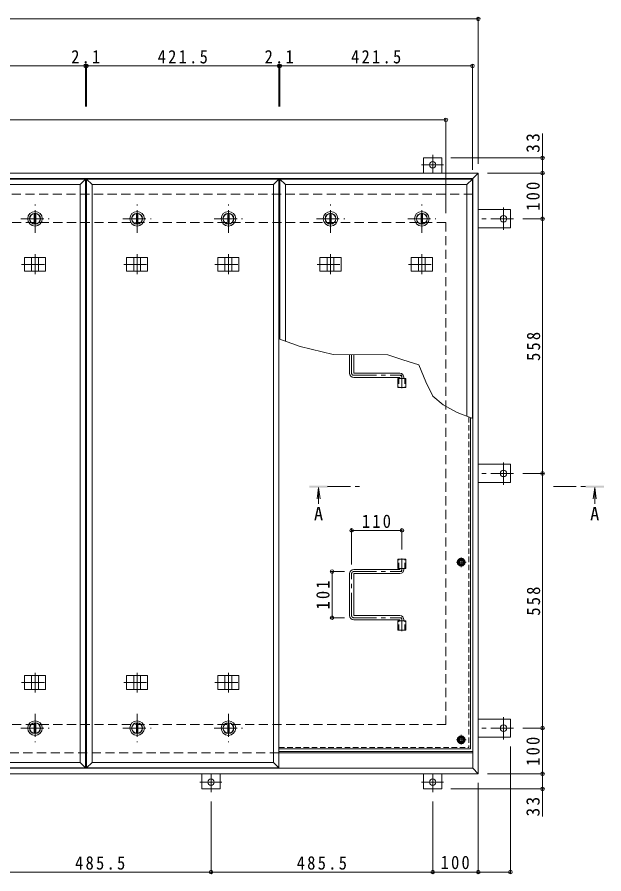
# Model space of a CAD drawing. Units: millimetres at full size, sheet at 1:10. Extents: x -2685 to 2799, y -1962 to 1857.
# Drawn here: x -1273 to 12, y -396 to 1481 of the extents above; entities that cross this region are included whole.
import ezdxf
from ezdxf.enums import TextEntityAlignment as Align

# ---------------------------------------------------------------- set-up
doc = ezdxf.new("R2010")
doc.units = ezdxf.units.MM
doc.header["$LTSCALE"] = 10
doc.header["$PDMODE"] = 32
doc.header["$PDSIZE"] = 8
for name, pattern in [('CHAIN1', [8, 5, -1, 1, -1]), ('DASHED1', [1.8, 1.2, -0.6]), ('DASHED2', [3, 2, -1])]:
    doc.linetypes.add(name, pattern=pattern)
for name, color, linetype, lineweight in [('0-1_躯体', 2, 'DASHED2', 9), ('0-2_仕上', 4, 'Continuous', 9), ('0-3_建具', 4, 'Continuous', 9), ('0-5_寸法', 7, 'Continuous', 9), ('0-6_ハッチ', 6, 'Continuous', 9), ('0-7', 5, 'Continuous', 5), ('0-A', 3, 'CHAIN1', 9), ('0-B', 2, 'Continuous', 9), ('0-C', 2, 'Continuous', 9), ('0-E', 3, 'Continuous', 9), ('0-F', 7, 'Continuous', 9)]:
    doc.layers.add(name, color=color, linetype=linetype, lineweight=lineweight)
doc.styles.add('ＭＳ ゴシック', font='')
doc.styles.get('ＭＳ ゴシック').set_extended_font_data('MS Gothic')

msp = doc.modelspace()

# ---------------------------------------------------------------- linework, layer by layer
at = {"layer": '0-1_躯体'}
for p, q in [((-274.54, 1092.92), (-2392.54, 1092.92)), ((-2333.54, 1030.92), (-333.54, 1030.92)), ((-333.54, -69.08), (-333.54, 1030.92)), ((-2333.54, -69.08), (-333.54, -69.08)), ((-699.17, -131.08), (-2392.54, -131.08))]:
    msp.add_line(p, q, dxfattribs=at)
at = {"layer": '0-1_躯体', "linetype": 'Continuous'}
msp.add_line((-274.54, -131.08), (-699.17, -131.08), dxfattribs=at)
at = {"layer": '0-2_仕上'}
for p, q in [((-1134.79, -152.08), (-1134.79, 1113.92)), ((-1122.79, -164.08), (-1122.79, 1125.92)), ((-1120.67, -164.08), (-1120.67, 1125.92)), ((-1108.67, -152.08), (-1108.67, 1113.92)), ((-711.17, -152.08), (-711.17, 1113.92)), ((-699.17, -164.08), (-699.17, 1125.92)), ((-697.04, 775.17), (-697.04, 1125.92)), ((-685.04, 770.84), (-685.04, 1113.92)), ((-287.54, 606.34), (-287.54, 1113.92)), ((-275.54, 601.69), (-275.54, 1125.92)), ((-612.54, 450.09), (-615.81, 425.3)), ((-612.54, 450.09), (-612.54, 414.48)), ((-612.54, 450.09), (-609.28, 425.3)), ((-7.6, 450.09), (-10.86, 425.3)), ((-7.6, 450.09), (-4.33, 425.3)), ((-7.6, 450.09), (-7.6, 414.48))]:
    msp.add_line(p, q, dxfattribs=at)
at = {"layer": '0-2_仕上', "color": 3}
for p, q in [((-438.69, 688.92), (-438.69, 668.92)), ((-438.69, 688.92), (-421.39, 688.92)), ((-421.39, 688.92), (-421.39, 668.92)), ((-438.69, 668.92), (-421.39, 668.92)), ((-438.69, 272.92), (-438.69, 292.92)), ((-438.69, 292.92), (-421.39, 292.92)), ((-421.39, 272.92), (-421.39, 292.92)), ((-438.69, 272.92), (-421.39, 272.92)), ((-438.69, 137.92), (-438.69, 157.92)), ((-438.69, 157.92), (-421.39, 157.92)), ((-421.39, 137.92), (-421.39, 157.92)), ((-438.69, 137.92), (-421.39, 137.92))]:
    msp.add_line(p, q, dxfattribs=at)
at = {"layer": '0-2_仕上', "color": 3, "linetype": 'DASHED1'}
for p, q in [((-436.39, 688.92), (-436.39, 668.92)), ((-423.69, 688.92), (-423.69, 668.92)), ((-436.39, 272.92), (-436.39, 292.92)), ((-423.69, 272.92), (-423.69, 292.92)), ((-436.39, 137.92), (-436.39, 157.92)), ((-423.69, 137.92), (-423.69, 157.92))]:
    msp.add_line(p, q, dxfattribs=at)
at = {"layer": '0-2_仕上', "linetype": 'CHAIN1'}
for p, q in [((-592.54, 452.09), (-519.21, 452.09)), ((-98.1, 452.09), (-27.6, 452.09))]:
    msp.add_line(p, q, dxfattribs=at)
at = {"layer": '0-2_仕上'}
for points in [[(-1532.29, 1113.92), (-1544.29, 1125.92), (-1122.79, 1125.92)], [(-1532.29, 1113.92), (-1134.79, 1113.92), (-1122.79, 1125.92)], [(-1108.67, 1113.92), (-1120.67, 1125.92), (-699.17, 1125.92)], [(-1108.67, 1113.92), (-711.17, 1113.92), (-699.17, 1125.92)], [(-685.04, 1113.92), (-697.04, 1125.92), (-275.54, 1125.92)], [(-685.04, 1113.92), (-287.54, 1113.92), (-275.54, 1125.92)], [(-1532.29, -152.08), (-1544.29, -164.08), (-1122.79, -164.08)], [(-1532.29, -152.08), (-1134.79, -152.08), (-1122.79, -164.08)], [(-1108.67, -152.08), (-1120.67, -164.08), (-699.17, -164.08)], [(-1108.67, -152.08), (-711.17, -152.08), (-699.17, -164.08)]]:
    msp.add_lwpolyline(points, dxfattribs=at)
for points in [[(-632.54, 450.09), (-632.54, 454.09), (-592.54, 450.09), (-592.54, 454.09)], [(-27.6, 450.09), (-27.6, 454.09), (12.4, 450.09), (12.4, 454.09)]]:
    msp.add_solid(points, dxfattribs=at)
at = {"layer": '0-3_建具', "color": 2}
for p, q in [((-262.54, 1138.92), (-2404.54, 1138.92)), ((-274.54, 1126.92), (-2392.54, 1126.92)), ((-262.54, 1138.92), (-274.54, 1126.92)), ((-274.54, -165.08), (-274.54, 1126.92)), ((-262.54, -177.08), (-262.54, 1138.92)), ((-274.54, -131.08), (-699.17, -131.08)), ((-274.54, -165.08), (-2392.54, -165.08)), ((-262.54, -177.08), (-274.54, -165.08)), ((-262.54, -177.08), (-2404.54, -177.08))]:
    msp.add_line(p, q, dxfattribs=at)
at = {"layer": '0-3_建具', "linetype": 'CHAIN1'}
for p, q in [((-1233.54, 961.04), (-1233.54, 917.8)), ((-1009.92, 961.04), (-1009.92, 917.8)), ((-809.92, 961.04), (-809.92, 917.8)), ((-586.29, 961.04), (-586.29, 917.8)), ((-386.29, 961.04), (-386.29, 917.8)), ((-1262.95, 938.92), (-1204.13, 938.92)), ((-1039.33, 938.92), (-980.51, 938.92)), ((-839.33, 938.92), (-780.51, 938.92)), ((-615.7, 938.92), (-556.88, 938.92)), ((-415.7, 938.92), (-356.88, 938.92)), ((-1233.54, 0.81), (-1233.54, 44.04)), ((-1009.92, 0.81), (-1009.92, 44.04)), ((-809.92, 0.81), (-809.92, 44.04)), ((-1262.95, 22.92), (-1204.13, 22.92)), ((-1039.33, 22.92), (-980.51, 22.92)), ((-839.33, 22.92), (-780.51, 22.92))]:
    msp.add_line(p, q, dxfattribs=at)
at = {"layer": '0-3_建具'}
for p, q in [((-1256.63, 953.92), (-1256.63, 923.92)), ((-1256.63, 953.92), (-1210.46, 953.92)), ((-1241.04, 953.92), (-1241.04, 923.92)), ((-1226.04, 953.92), (-1226.04, 923.92)), ((-1210.46, 953.92), (-1210.46, 923.92)), ((-1033.01, 953.92), (-1033.01, 923.92)), ((-1033.01, 953.92), (-986.83, 953.92)), ((-1017.42, 953.92), (-1017.42, 923.92)), ((-1002.42, 953.92), (-1002.42, 923.92)), ((-986.83, 953.92), (-986.83, 923.92)), ((-833.01, 953.92), (-833.01, 923.92)), ((-833.01, 953.92), (-786.83, 953.92)), ((-817.42, 953.92), (-817.42, 923.92)), ((-802.42, 953.92), (-802.42, 923.92)), ((-786.83, 953.92), (-786.83, 923.92)), ((-609.38, 953.92), (-609.38, 923.92)), ((-609.38, 953.92), (-563.21, 953.92)), ((-593.79, 953.92), (-593.79, 923.92)), ((-578.79, 953.92), (-578.79, 923.92)), ((-563.21, 953.92), (-563.21, 923.92)), ((-409.38, 953.92), (-409.38, 923.92)), ((-409.38, 953.92), (-363.21, 953.92)), ((-393.79, 953.92), (-393.79, 923.92)), ((-378.79, 953.92), (-378.79, 923.92)), ((-363.21, 953.92), (-363.21, 923.92)), ((-1256.63, 923.92), (-1210.46, 923.92)), ((-1033.01, 923.92), (-986.83, 923.92)), ((-833.01, 923.92), (-786.83, 923.92)), ((-609.38, 923.92), (-563.21, 923.92)), ((-409.38, 923.92), (-363.21, 923.92)), ((-1256.63, 7.92), (-1256.63, 37.92)), ((-1256.63, 37.92), (-1210.46, 37.92)), ((-1241.04, 7.92), (-1241.04, 37.92)), ((-1226.04, 7.92), (-1226.04, 37.92)), ((-1210.46, 7.92), (-1210.46, 37.92)), ((-1033.01, 7.92), (-1033.01, 37.92)), ((-1033.01, 37.92), (-986.83, 37.92)), ((-1017.42, 7.92), (-1017.42, 37.92)), ((-1002.42, 7.92), (-1002.42, 37.92)), ((-986.83, 7.92), (-986.83, 37.92)), ((-833.01, 7.92), (-833.01, 37.92)), ((-833.01, 37.92), (-786.83, 37.92)), ((-817.42, 7.92), (-817.42, 37.92)), ((-802.42, 7.92), (-802.42, 37.92)), ((-786.83, 7.92), (-786.83, 37.92)), ((-1256.63, 7.92), (-1210.46, 7.92)), ((-1033.01, 7.92), (-986.83, 7.92)), ((-833.01, 7.92), (-786.83, 7.92))]:
    msp.add_line(p, q, dxfattribs=at)
at = {"layer": '0-5_寸法'}
for p, q in [((-121.82, 1172.12), (-121.82, 1225.88)), ((-652.65, 759.15), (-699.17, 775.93)), ((-121.82, -210.28), (-121.82, -270.62))]:
    msp.add_line(p, q, dxfattribs=at)
msp.add_lwpolyline([(-274.54, 601.31), (-309.09, 614.68), (-339.32, 631.1), (-361.89, 650.34), (-377.24, 681.79), (-393.06, 719.25), (-428.02, 729.94), (-460.58, 740.74), (-580.73, 741.46), (-652.65, 759.15)], dxfattribs=at)
at = {"layer": '0-6_ハッチ'}
for p, q in [((-544.54, 741.25), (-544.54, 700.42)), ((-535.54, 741.19), (-535.54, 701.42)), ((-534.54, 700.42), (-434.54, 700.42)), ((-435.54, 691.42), (-535.54, 691.42)), ((-434.54, 690.42), (-434.54, 688.92)), ((-425.54, 691.42), (-425.54, 688.92)), ((-435.54, 270.42), (-535.54, 270.42)), ((-434.54, 271.42), (-434.54, 272.92)), ((-425.54, 270.42), (-425.54, 272.92)), ((-544.54, 169.42), (-544.54, 261.42)), ((-535.54, 170.42), (-535.54, 260.42)), ((-534.54, 261.42), (-434.54, 261.42)), ((-534.54, 169.42), (-434.54, 169.42)), ((-435.54, 160.42), (-535.54, 160.42)), ((-434.54, 159.42), (-434.54, 157.92)), ((-425.54, 160.42), (-425.54, 157.92)), ((-699.17, -128.08), (-274.54, -128.08)), ((-699.17, -131.08), (-274.54, -131.08))]:
    msp.add_line(p, q, dxfattribs=at)
at = {"layer": '0-6_ハッチ', "linetype": 'CHAIN1'}
for p, q in [((-540.04, 741.22), (-540.04, 700.43)), ((-535.53, 695.92), (-430.04, 695.92)), ((-430.04, 667.54), (-430.04, 695.92)), ((-430.04, 294.3), (-430.04, 265.92)), ((-535.53, 265.92), (-430.04, 265.92)), ((-540.04, 169.43), (-540.04, 261.41)), ((-535.53, 164.92), (-430.04, 164.92)), ((-430.04, 135.04), (-430.04, 164.92))]:
    msp.add_line(p, q, dxfattribs=at)
at = {"layer": '0-6_ハッチ'}
for centre, radius, start, end in [((-535.54, 700.42), 9, 180, 270), ((-534.54, 701.42), 1, 180, 270), ((-434.54, 691.42), 9, 0, 90), ((-435.54, 690.42), 1, 0, 90), ((-535.54, 261.42), 9, 90, 180), ((-435.54, 271.42), 1, 270, 0), ((-434.54, 270.42), 9, 270, 0), ((-534.54, 260.42), 1, 90, 180), ((-535.54, 169.42), 9, 180, 270), ((-534.54, 170.42), 1, 180, 270), ((-434.54, 160.42), 9, 0, 90), ((-435.54, 159.42), 1, 0, 90)]:
    msp.add_arc(centre, radius, start, end, dxfattribs=at)
at = {"layer": '0-6_ハッチ', "linetype": 'CHAIN1'}
for centre, radius, start, end in [((-535.53, 700.43), 4.51, 180, 270), ((-434.54, 691.42), 4.5, 360, 89.70431), ((-535.53, 261.41), 4.51, 90, 180), ((-434.54, 270.42), 4.5, 270.29569, 0), ((-535.53, 169.43), 4.51, 180, 270), ((-434.54, 160.42), 4.5, 0, 89.70431)]:
    msp.add_arc(centre, radius, start, end, dxfattribs=at)
at = {"layer": '0-7'}
for centre, radius in [((-300.04, 286.42), 5), ((-300.04, 286.42), 4.19), ((-300.04, -102.58), 5), ((-300.04, -102.58), 4.19)]:
    msp.add_circle(centre, radius, dxfattribs=at)
at = {"layer": '0-A', "linetype": 'DASHED1'}
for p in [(-283.24, 604.68), (-699.17, -119.38)]:
    msp.add_line(p, (-283.24, -119.38), dxfattribs=at)
at = {"layer": '0-A', "linetype": 'Continuous'}
for q in [(-280.04, 603.44), (-699.17, -122.58)]:
    msp.add_line((-280.04, -122.58), q, dxfattribs=at)
at = {"layer": '0-A'}
for p, q in [((-289.36, 286.42), (-310.72, 286.42)), ((-300.04, 275.74), (-300.04, 297.1)), ((-300.04, -113.26), (-300.04, -91.9)), ((-289.36, -102.58), (-310.72, -102.58))]:
    msp.add_line(p, q, dxfattribs=at)
at = {"layer": '0-B'}
for p, q in [((-307.54, 286.42), (-303.79, 292.92)), ((-303.79, 292.92), (-296.3, 292.92)), ((-292.54, 286.42), (-296.3, 292.92)), ((-292.54, 286.42), (-296.3, 279.92)), ((-307.54, -102.58), (-303.79, -96.08)), ((-303.79, -96.08), (-296.3, -96.08)), ((-292.54, -102.58), (-296.3, -96.08)), ((-292.54, -102.58), (-296.3, -109.08))]:
    msp.add_line(p, q, dxfattribs=at)
for points in [[(-307.54, 286.42), (-303.79, 279.92), (-296.3, 279.92)], [(-307.54, -102.58), (-303.79, -109.08), (-296.3, -109.08)]]:
    msp.add_lwpolyline(points, dxfattribs=at)
for centre, radius in [((-300.04, 286.42), 8.5), ((-300.04, 286.42), 6.5), ((-300.04, -102.58), 8.5), ((-300.04, -102.58), 6.5)]:
    msp.add_circle(centre, radius, dxfattribs=at)
at = {"layer": '0-C', "linetype": 'CHAIN1'}
for p, q in [((-1233.54, 1007.92), (-1233.54, 1069.92)), ((-1009.92, 1007.92), (-1009.92, 1069.92)), ((-809.92, 1007.92), (-809.92, 1069.92)), ((-586.29, 1007.92), (-586.29, 1069.92)), ((-386.29, 1007.92), (-386.29, 1069.92)), ((-1264.54, 1038.92), (-1202.54, 1038.92)), ((-1040.92, 1038.92), (-978.92, 1038.92)), ((-840.92, 1038.92), (-778.92, 1038.92)), ((-617.29, 1038.92), (-555.29, 1038.92)), ((-417.29, 1038.92), (-355.29, 1038.92)), ((-1233.54, -46.08), (-1233.54, -108.08)), ((-1009.92, -46.08), (-1009.92, -108.08)), ((-809.92, -46.08), (-809.92, -108.08)), ((-1264.54, -77.08), (-1202.54, -77.08)), ((-1040.92, -77.08), (-978.92, -77.08)), ((-840.92, -77.08), (-778.92, -77.08))]:
    msp.add_line(p, q, dxfattribs=at)
at = {"layer": '0-C'}
for p, q in [((-1235.04, 1050.33), (-1235.04, 1027.52)), ((-1232.04, 1050.33), (-1232.04, 1027.52)), ((-1011.42, 1050.33), (-1011.42, 1027.52)), ((-1008.42, 1050.33), (-1008.42, 1027.52)), ((-811.42, 1050.33), (-811.42, 1027.52)), ((-808.42, 1050.33), (-808.42, 1027.52)), ((-587.79, 1050.33), (-587.79, 1027.52)), ((-584.79, 1050.33), (-584.79, 1027.52)), ((-387.79, 1050.33), (-387.79, 1027.52)), ((-384.79, 1050.33), (-384.79, 1027.52)), ((-1235.04, -88.48), (-1235.04, -65.67)), ((-1232.04, -88.48), (-1232.04, -65.67)), ((-1011.42, -88.48), (-1011.42, -65.67)), ((-1008.42, -88.48), (-1008.42, -65.67)), ((-811.42, -88.48), (-811.42, -65.67)), ((-808.42, -88.48), (-808.42, -65.67))]:
    msp.add_line(p, q, dxfattribs=at)
for centre, radius in [((-1233.54, 1038.92), 16), ((-1009.92, 1038.92), 16), ((-809.92, 1038.92), 16), ((-586.29, 1038.92), 16), ((-386.29, 1038.92), 16), ((-1233.54, 1038.92), 12), ((-1233.54, 1038.92), 11.5), ((-1009.92, 1038.92), 12), ((-1009.92, 1038.92), 11.5), ((-809.92, 1038.92), 12), ((-809.92, 1038.92), 11.5), ((-586.29, 1038.92), 12), ((-586.29, 1038.92), 11.5), ((-386.29, 1038.92), 12), ((-386.29, 1038.92), 11.5), ((-1233.54, -77.08), 16), ((-1233.54, -77.08), 12), ((-1233.54, -77.08), 11.5), ((-1009.92, -77.08), 16), ((-1009.92, -77.08), 12), ((-1009.92, -77.08), 11.5), ((-809.92, -77.08), 16), ((-809.92, -77.08), 12), ((-809.92, -77.08), 11.5)]:
    msp.add_circle(centre, radius, dxfattribs=at)
at = {"layer": '0-E'}
for p, q in [((-382.54, 1172.12), (-342.54, 1172.12)), ((-382.54, 1138.92), (-382.54, 1172.12)), ((-342.54, 1138.92), (-342.54, 1172.12)), ((-262.54, 1058.92), (-192.34, 1058.92)), ((-192.34, 1058.92), (-192.34, 1018.92)), ((-262.54, 1018.92), (-192.34, 1018.92)), ((-262.54, 500.92), (-192.34, 500.92)), ((-192.34, 460.92), (-192.34, 500.92)), ((-262.54, 460.92), (-192.34, 460.92)), ((-262.54, -57.08), (-192.34, -57.08)), ((-192.34, -97.08), (-192.34, -57.08)), ((-262.54, -97.08), (-192.34, -97.08)), ((-868.04, -177.08), (-868.04, -210.28)), ((-828.04, -177.08), (-828.04, -210.28)), ((-382.54, -177.08), (-382.54, -210.28)), ((-342.54, -177.08), (-342.54, -210.28)), ((-868.04, -210.28), (-828.04, -210.28)), ((-382.54, -210.28), (-342.54, -210.28))]:
    msp.add_line(p, q, dxfattribs=at)
at = {"layer": '0-E', "linetype": 'CHAIN1'}
for p, q in [((-362.54, 1179.28), (-362.54, 1139.12)), ((-387.38, 1157.12), (-338.5, 1157.12)), ((-207.34, 1063.76), (-207.34, 1014.88)), ((-185.18, 1038.92), (-262.54, 1038.92)), ((-207.34, 456.08), (-207.34, 504.97)), ((-185.18, 480.92), (-262.54, 480.92)), ((-207.34, -101.92), (-207.34, -53.03)), ((-185.18, -77.08), (-262.54, -77.08)), ((-848.04, -217.43), (-848.04, -177.28)), ((-362.54, -217.43), (-362.54, -177.28)), ((-872.88, -195.28), (-824, -195.28)), ((-387.38, -195.28), (-338.5, -195.28))]:
    msp.add_line(p, q, dxfattribs=at)
at = {"layer": '0-E'}
for centre in [(-362.54, 1157.12), (-207.34, 1038.92), (-207.34, 480.92), (-207.34, -77.08), (-848.04, -195.28), (-362.54, -195.28)]:
    msp.add_circle(centre, 7, dxfattribs=at)
at = {"layer": '0-F'}
for p, q in [((-2404.54, 1476.64), (-262.54, 1476.64)), ((-262.54, 1479.64), (-262.54, 1158.92)), ((-1544.29, 1373.84), (-1122.79, 1373.84)), ((-1122.79, 1376.84), (-1122.79, 1284.54)), ((-1122.79, 1373.84), (-1120.67, 1373.84)), ((-1120.67, 1376.84), (-1120.67, 1284.54)), ((-1120.67, 1373.84), (-699.17, 1373.84)), ((-699.17, 1376.84), (-699.17, 1284.54)), ((-699.17, 1373.84), (-697.04, 1373.84)), ((-697.04, 1376.84), (-697.04, 1284.54)), ((-697.04, 1373.84), (-275.54, 1373.84)), ((-275.54, 1376.84), (-275.54, 1145.92)), ((-333.54, 1258.64), (-333.54, 1050.92)), ((-2333.54, 1255.64), (-333.54, 1255.64)), ((-118.82, 1172.12), (-322.54, 1172.12)), ((-121.82, 1138.92), (-121.82, 1172.12)), ((-118.82, 1138.92), (-242.54, 1138.92)), ((-121.82, 1138.92), (-121.82, 1038.92)), ((-118.82, 1038.92), (-165.18, 1038.92)), ((-121.82, 480.92), (-121.82, 1038.92)), ((-118.82, 480.92), (-165.18, 480.92)), ((-121.82, -77.08), (-121.82, 480.92)), ((-540.04, 359.25), (-540.04, 281.41)), ((-430.04, 359.25), (-430.04, 314.3)), ((-540.04, 356.25), (-430.04, 356.25)), ((-586.01, 265.92), (-555.53, 265.92)), ((-583.01, 265.92), (-583.01, 164.92)), ((-586.01, 164.92), (-555.53, 164.92)), ((-118.82, -77.08), (-165.18, -77.08)), ((-121.82, -77.08), (-121.82, -177.08)), ((-192.34, -395.32), (-192.34, -117.08)), ((-118.82, -177.08), (-242.54, -177.08)), ((-121.82, -177.08), (-121.82, -210.28)), ((-262.54, -395.32), (-262.54, -197.08)), ((-118.82, -210.28), (-322.54, -210.28)), ((-848.04, -395.32), (-848.04, -237.43)), ((-362.54, -395.32), (-362.54, -237.43)), ((-1333.54, -392.32), (-848.04, -392.32)), ((-848.04, -392.32), (-362.54, -392.32)), ((-362.54, -392.32), (-262.54, -392.32)), ((-262.54, -392.32), (-192.34, -392.32))]:
    msp.add_line(p, q, dxfattribs=at)
for p in [(-262.54, 1476.64), (-1122.79, 1373.84), (-1120.67, 1373.84), (-699.17, 1373.84), (-697.04, 1373.84), (-275.54, 1373.84), (-333.54, 1255.64), (-121.82, 1172.12), (-121.82, 1138.92), (-121.82, 1038.92), (-121.82, 480.92), (-540.04, 356.25), (-430.04, 356.25), (-583.01, 265.92), (-583.01, 164.92), (-121.82, -77.08), (-121.82, -177.08), (-121.82, -210.28), (-848.04, -392.32), (-362.54, -392.32), (-262.54, -392.32), (-192.34, -392.32)]:
    msp.add_point(p, dxfattribs=at)

# ---------------------------------------------------------------- texts
at = {"layer": '0-5_寸法', "color": 2, "style": 'ＭＳ ゴシック'}
for p in [(-622.54, 369.39), (-17.6, 369.39)]:
    msp.add_text('A', height=29.33, dxfattribs=at).set_placement(p, align=Align.BOTTOM_LEFT)
at = {"layer": '0-F', "color": 2, "char_height": 29.33, "attachment_point": 7, "style": 'ＭＳ ゴシック'}
for s, insert in [('\\T1.27;\\W0.9;2.1', (-1154.23, 1378.84)), ('\\T1.28;\\W0.9;421.5', (-964.92, 1378.84)), ('\\T1.27;\\W0.9;2.1', (-730.61, 1378.84)), ('\\T1.28;\\W0.9;421.5', (-541.29, 1378.84)), ('\\T1.27;\\W0.9;110', (-517.54, 361.25)), ('\\T1.28;\\W0.9;485.5', (-1145.79, -387.32)), ('\\T1.28;\\W0.9;485.5', (-660.29, -387.32)), ('\\T1.27;\\W0.9;100', (-345.04, -386.32))]:
    msp.add_mtext(s, dxfattribs=dict(at, insert=insert))
at = {"layer": '0-F', "color": 2, "char_height": 29.33, "attachment_point": 7, "rotation": 90, "style": 'ＭＳ ゴシック'}
for s, insert in [('\\T1.27;\\W0.95;33', (-127.82, 1183.38)), ('\\T1.27;\\W0.9;100', (-127.82, 1056.42)), ('\\T1.27;\\W0.9;558', (-126.82, 727.42)), ('\\T1.27;\\W0.9;101', (-588.01, 182.92)), ('\\T1.27;\\W0.9;558', (-126.82, 169.42)), ('\\T1.27;\\W0.9;100', (-127.82, -159.58)), ('\\T1.27;\\W0.95;33', (-127.82, -270.62))]:
    msp.add_mtext(s, dxfattribs=dict(at, insert=insert))

doc.saveas('drawing.dxf')
